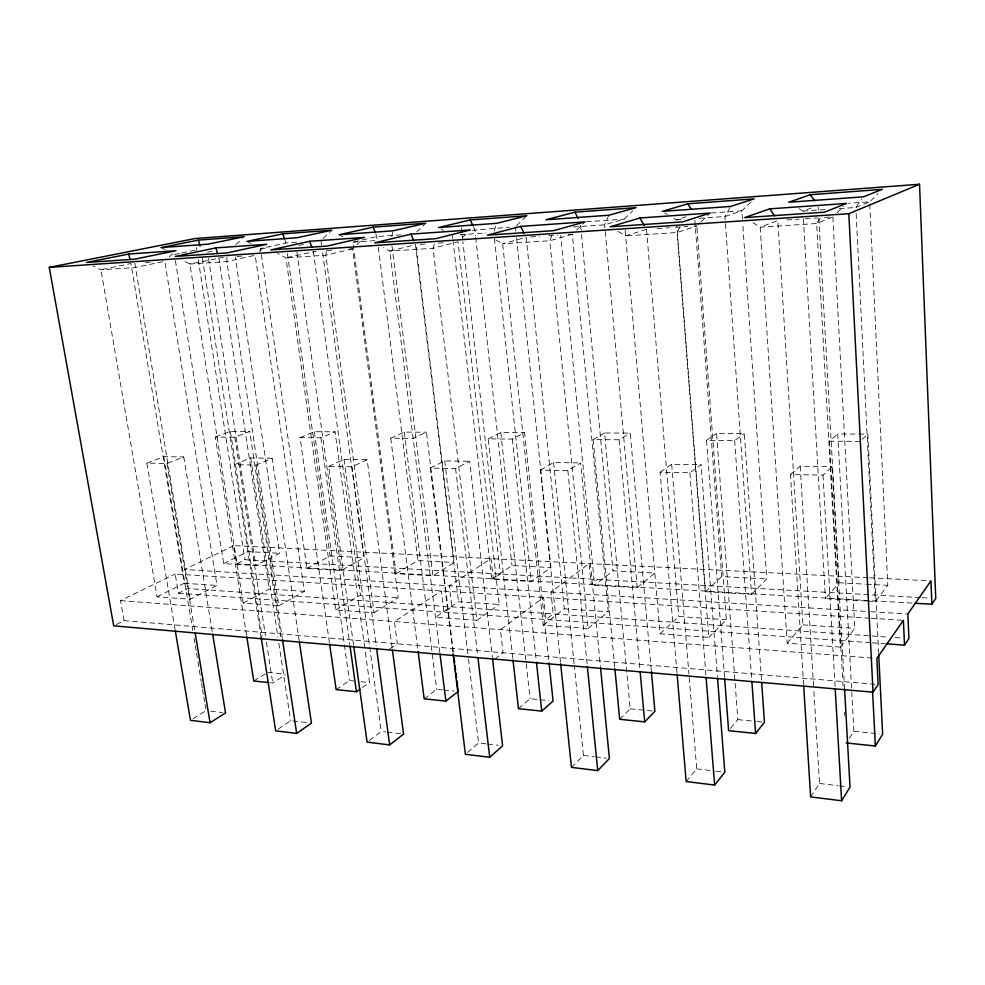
<?xml version="1.0" encoding="UTF-8"?>
<svg xmlns="http://www.w3.org/2000/svg" width="985" height="985" viewBox="0 0 985 985"><rect width="100%" height="100%" fill="white"/><g stroke="black" fill="none" stroke-linecap="round" stroke-linejoin="round"><path stroke-width="0.74" stroke-dasharray="4.92 3.69" d="M226.944 257.257L226.821 261.616L278.817 605.763L243.184 603.14L189.908 264.005L181.88 259.868M326.367 251.31L325.813 255.226L374.091 612.769L335.737 609.949L285.909 257.799L277.758 253.49M391.796 236.622L392.719 232.275M434.176 244.181L433.104 248.294L476.875 620.341L435.456 617.287L458.505 601.712L499.186 604.445L458.013 241.781L433.104 248.294L389.814 251.089L383.51 247.654M494.175 231.143L495.849 225.934M551.748 235.698L549.778 240.759L588.094 628.529L543.24 625.229L502.645 243.8L493.731 238.764M608.865 215.235L604.642 224.802L637.221 587.676L594.583 585.201L560.662 235.513M679.933 227.19L677.126 232.534L708.818 637.418L660.085 633.823L625.106 229.837M729.934 207.7L724.935 216.503L751.555 594.324L705.469 591.653L676.855 225.971M810.643 796.914L819.508 783.457L813.721 688.441M849.279 738.294L853.896 731.289L837.755 433.991L867.847 434.126L878.645 653.043M820.062 218.485L816.676 223.521L840.34 647.096L787.187 643.18L760.174 227.166L751.099 221.6M839.232 208.611L855.866 207.466L861.666 199.216M840.34 647.096L854.758 628.332L832.854 216.885L823.694 217.5M867.785 601.084L875.357 601.527L887.793 585.336L869.681 201.814L878.128 193.516M686.151 781.536L696.727 768.879L689.044 675.513M730.464 728.457L737.839 719.616L716.563 433.462L744.328 433.585L761.59 681.054M787.187 643.18L802.91 624.847L777.83 220.541L760.174 227.166L816.676 223.521L832.854 216.885M866.271 600.998L825.405 598.621L839.011 582.763L818.757 217.722M708.818 637.418L726.376 619.713L696.826 225.922L700.138 222.708M751.555 594.324L766.798 578.958L742.715 223.09M571.448 767.364L583.428 755.421L574.267 665.417M619.688 719.272L630.191 708.794L604.581 432.981L630.252 433.092L651.393 671.536M837.078 212.748L843.419 206.542M701.234 221.637L710.062 213.055M751.062 201.863L741.877 210.815L724.935 216.503L699.141 218.276M576.607 230.084L584.056 222.893M573.344 226.956L604.642 224.802L624.17 219.113L632.789 210.778M462.125 237.841L467.259 232.916M516.472 225.774L526.901 215.74M416.667 231.955L424.757 224.211M356.952 244.649L361.286 240.512M323.142 238.432L331.785 230.219M235.821 244.649L242.113 238.702M259.363 251.274L263.561 247.297M169.26 257.036L172.609 253.871M660.085 633.823L678.727 616.511L726.376 619.713M705.469 591.653L721.685 576.582L766.798 578.958M803.625 684.858L790.475 474.561L823.004 475.139L832.239 466.693L844.576 688.971M862.17 439.31L867.847 434.126M467.592 752.392L478.562 742.973L486.085 743.86M518.467 708.683L530.065 698.734L538.697 699.596M790.475 474.561L800.202 466.213L832.239 466.693M843.037 686.286L829.37 441.181L837.755 433.991M588.094 628.529L608.25 611.771L572.347 234.196L567.877 234.492M637.221 587.676L654.816 573.048L612.99 570.844L594.583 585.201M543.24 625.229L564.294 608.816L608.25 611.771M494.815 659.137L503.052 652.759L500.417 629.637L543.621 597.464L545.949 619.503L553.201 613.889L550.923 592.034L589.116 563.592L591.16 584.474L597.6 579.488M369.437 740.338L381.22 731.412L385.689 731.941M424.19 698.821L436.7 689.34L442.425 689.919M676.99 672.829L660.098 472.234L689.869 472.763L701.049 464.723L717.499 677.372M724.554 677.188L706.528 440.357L734.65 440.541L744.328 433.585M476.875 620.341L499.186 604.445M452.952 239.884L491.749 579.229L531.321 581.519L550.898 567.569L516.534 237.483M362.369 687.579L369.523 682.58L365.139 650.666M660.098 472.234L671.684 464.28L701.049 464.723M706.528 440.357L716.563 433.462M278.164 729.134L290.612 720.651L308.465 722.768M336.144 689.623L349.429 680.561L353.738 681.004M491.749 579.229L512.003 565.525L550.898 567.569M389.518 649.078L397.324 643.796L394.394 621.535L441.354 590.963L443.964 612.214L451.869 606.871L449.308 585.779L491.01 558.63L493.313 578.798L500.355 574.033L462.864 241.547M269.816 682.679L272.734 682.987L285.268 675.033M374.091 612.769L398.174 597.649L352.618 248.786L346.572 249.193M401.08 234.836L376.959 236.535L352.901 242.162L396.13 573.664L432.957 575.806L454.183 562.472L415.929 244.539M193.072 718.693L206.074 710.616L205.077 704.571M253.748 681.004L265.15 673.925M560.49 662.179L540.494 470.104L567.852 470.596L580.621 462.913L600.444 666.611M614.751 667.313L593.155 439.593L619.134 439.778L630.252 433.092M335.737 609.949L360.424 595.112L398.174 597.649M396.13 573.664L417.923 560.563L454.183 562.472M540.494 470.104L553.607 462.507L580.621 462.913M593.155 439.593L604.581 432.981M278.817 605.763L304.353 591.345L255.164 255.263M296.583 242.212L285.909 242.963L260.471 248.54L306.988 568.48L341.352 570.475L363.97 557.719L322.427 251.113M243.184 603.14L269.237 588.993L304.353 591.345M306.988 568.48L330.086 555.934L363.97 557.719M452.928 652.304L430.383 468.146L455.599 468.601L469.685 461.251L492.401 657.561M512.828 658.386L488.191 438.891L512.274 439.064L524.599 432.637L549.039 662.917M157.071 596.799L184.232 583.28L130.968 263.512L100.95 269.755L157.071 596.799L190.24 599.237L216.995 585.472L164.778 261.259L135.191 267.538L100.95 269.755L93.046 265.778M175.379 260.532L223.681 563.642L255.817 565.501L279.605 553.274L235.316 257.257M430.383 468.146L444.74 460.881L469.685 461.251M488.191 438.891L500.774 432.526L524.599 432.637M116.304 624.539L124.048 620.636L875.086 684.292M869.718 618.211L175.207 574.033L178.433 593.229L187.704 588.562L870.592 635.879M868.105 577.715L233.716 545.616L236.597 563.925L244.945 559.714L920.446 597.587M223.681 563.642L247.875 551.6L279.605 553.274M124.048 620.636L120.49 600.616L175.207 574.033M233.716 545.616L184.54 569.502L869.546 611.636M353.504 644.609L328.67 466.336L351.99 466.755L367.159 459.712L392.042 647.194M453.334 651.848L426.456 432.206L413.121 438.399L390.737 438.239L417.923 650.063M328.67 466.336L344.06 459.367L367.159 459.712M390.737 438.239L404.293 432.107L426.456 432.206M272.119 458.284L250.67 457.963L234.43 464.661L256.063 465.043L272.119 458.284L299.243 640.939M329.396 642.565L300.019 437.635L320.876 437.783L335.06 431.812L364.93 649.152M300.019 437.635L314.375 431.725L335.06 431.812M855.866 207.466L869.681 201.814L848.442 203.304M175.084 629.526L146.876 463.098L166.994 463.455L183.776 456.966L212.44 632.653M246.595 635.547L215.358 437.069L234.849 437.205L249.722 431.442L281.008 637.824M146.876 463.098L163.805 456.671L183.776 456.966M215.358 437.069L230.392 431.356L249.722 431.442M799.081 208.697L802.96 211.122L811.209 208.02M617.903 231.327L625.623 235.858L646.529 229.271L649.571 229.062M673.814 218.313L676.375 219.852L686.089 216.786M572.347 234.196L549.778 240.759L502.645 243.8L526.199 237.262L564.294 608.816M472.049 230.342L509.417 227.203M352.618 248.786L325.813 255.226L285.909 257.799L316.37 251.2M253.674 255.595L226.821 261.616L189.908 264.005L223.324 257.368M298.997 245.425L303.392 244.44M207.576 252.185L214.841 250.646M174.419 254.475L180.317 253.244M181.794 252.936L198.034 249.562M586.395 221.773L624.17 219.113M711.244 212.982L741.877 210.815L742.604 221.551M260.471 248.54L269.373 247.924M352.901 242.162L375.876 240.574M460.081 234.762L486.097 232.977M676.375 219.852L682.445 219.433M802.96 211.122L825.627 209.559M145.669 262.527L150.077 262.244M236.966 256.469L243.036 256.063M326.946 250.498L334.494 249.993M420.066 244.305L427.65 243.8M438.276 243.098L445.86 242.593M530.656 236.966L539.595 236.363M548.522 235.772L557.461 235.181M657.192 228.557L669.394 227.744M675.488 227.338L687.69 226.538M693.785 226.131L696.826 225.922L677.126 232.534L625.623 235.858M787.003 219.938L799.229 219.126M805.348 218.719L817.575 217.907M829.37 441.181L859.905 441.379M869.644 577.789L930.948 580.891M839.011 582.763L864.928 584.13M866.455 584.216L887.793 585.336M921.985 597.673L929.631 598.092M236.597 563.925L913.464 603.152M871.085 611.722L907.85 613.987M871.245 618.309L903.393 620.353M184.232 583.28L216.995 585.472M802.91 624.847L854.758 628.332M872.131 635.99L888.999 637.16M895.131 637.578L902.789 638.108M178.433 593.229L870.802 642.725M872.328 642.836L884.592 643.722M120.49 600.616L875.32 658.263M267.686 672.349L285.071 674.097M360.916 681.718L369.523 682.58M443.853 690.066L453.888 691.064M540.137 699.744L548.768 700.606M630.191 708.794L652.008 710.985M737.839 719.616L755.593 721.402M757.071 721.549L764.458 722.3M853.896 731.289L879.617 733.874M210.568 711.145L222.536 712.561M387.179 732.114L402.089 733.887M487.587 744.044L498.114 745.288M583.428 755.421L594.115 756.689M595.642 756.874L606.341 758.142M696.727 768.879L714.47 770.984M715.947 771.169L724.825 772.215M819.508 783.457L837.816 785.636M839.343 785.821L846.977 786.72M161.048 247.58L165.061 249.648M246.927 241.374L250.99 243.529M339.185 234.713L342.915 236.745M441.083 228.939L443.607 230.355M664.826 212.92L667.399 214.459M473.526 226.87L474.844 229.64L475.521 235.747M375.864 233.851L377.353 239.577M285.01 240.352L285.909 242.963M190.24 599.237L134.871 263.364M166.994 463.455L194.698 630.24M163.805 456.671L192.74 630.499M193.996 638.058L195.005 644.104M195.264 645.618L196.261 651.664M196.52 653.166L201.297 681.891M201.543 683.405L202.307 687.936M202.553 689.451L203.563 695.496M203.809 697.011L204.818 703.056M230.392 431.356L262.059 635.965M202.393 258.07L261.148 637.073M196.384 247.641L196.852 250.67M198.268 259.769L244.945 559.714M208.512 258.267L255.817 565.501M234.849 437.205L265.482 635.953M266.418 642.023L272.734 682.987M256.063 465.043L282.227 637.898M250.67 457.963L277.918 637.135M278.841 643.217L290.612 720.651M218.781 257.676L269.237 588.993M287.411 253.588L330.086 555.934M296.916 252.172L341.352 570.475M320.876 437.783L349.823 644.596M314.375 431.725L349.429 680.561M344.06 459.367L381.22 731.412M313.353 251.397L360.424 595.112M351.99 466.755L376.282 646.111M320.987 240.488L321.602 245.043M404.293 432.107L436.7 689.34M378.314 247.186L417.923 560.563M391.944 245.61L432.957 575.806M439.815 652.501L389.814 251.089L415.51 244.612L458.505 601.712M444.74 460.881L468.318 657.586M468.503 659.1L478.562 742.973M455.599 468.601L477.627 654.939M452.435 235.292L452.78 238.358M461.325 227.83L461.842 232.398M462.014 233.925L462.691 240.02M500.774 432.526L530.065 698.734M475.693 237.274L512.003 565.525M494.408 238.542L531.321 581.519M512.274 439.064L536.271 660.676M515.426 226.784L515.906 231.364M553.607 462.507L574.107 663.89M567.852 470.596L587.208 664.998M580.633 225.257L581.347 232.903M581.495 234.442L612.99 570.844M619.134 439.778L639.991 670.034M671.684 464.28L688.921 673.986M646.529 229.271L678.727 616.511M689.869 472.763L706.011 676.363M694.856 220.283L721.685 576.582M734.65 440.541L751.74 679.81M800.202 466.213L813.635 686.902M823.004 475.139L835.12 687.087M803.403 218.781L825.405 598.621M818.166 206.985L818.338 210.051M844.49 712.327L844.662 715.393M856.162 213.597L875.357 601.527"/><path stroke-width="1.48" d="M803.723 686.397L810.643 796.914L841.609 800.743L850.03 787.089L844.576 688.971M846.201 742.961L875.357 746.014L882.646 734.182L878.718 654.569M915.003 603.239L931.884 604.224L935.75 598.437L919.534 184.257L194.968 238.555L49.25 267.366L113.718 625.844L873.042 692.172L878.14 684.55L876.847 658.386L903.393 620.353L904.513 645.138L886.118 643.821M904.513 645.138L908.921 638.539L907.85 613.987L930.948 580.891L931.884 604.224M677.126 674.356L686.151 781.536L714.63 785.057L724.825 772.215L717.609 678.899M724.664 678.714L728.617 730.661L755.581 733.48L764.458 722.3L761.688 682.58M560.65 663.705L571.448 767.364L597.723 770.615L609.395 758.512L600.591 668.15M614.899 668.84L619.688 719.272L644.695 721.894L654.914 711.281L651.393 671.536M453.112 653.818L465.4 754.276L489.73 757.28L502.621 745.83L492.586 659.088M513 659.913L518.467 708.683L541.725 711.121L553.077 701.037L549.039 662.917M353.713 646.135L367.085 742.124L389.654 744.919L403.579 734.071L392.449 650.235M418.12 651.59L424.19 698.821L445.873 701.098L458.185 691.495L456.88 680.82M261.148 637.073L275.677 730.833L296.682 733.431L311.445 723.125L299.465 642.454M329.618 644.079L336.144 689.623L356.41 691.741L359.993 689.241M175.342 631.04L190.462 720.306L210.064 722.731L225.528 712.918L212.686 634.168M49.25 267.366L848.824 213.708L919.534 184.257M769.802 208.845L744.611 217.623L824.285 212.206L846.583 203.439L769.802 208.845L774.616 215.863M810.347 194.71L788.763 202.233L863.328 196.852L882.351 189.366L810.347 194.71L814.644 200.681M639.856 218.005L610.183 226.784L682.74 221.847L710.062 213.055L639.856 218.005L644.301 225.516M687.85 203.797L662.265 211.381L730.648 206.431L754.128 198.884L687.85 203.797L691.125 208.98M520.671 226.402L487.353 235.156L553.705 230.638L585.115 221.871L520.671 226.402L524.119 233.186M574.834 212.181L545.924 219.778L608.865 215.235L636.027 207.65L574.834 212.181L578.281 218.448M410.991 234.134L374.682 242.839L435.604 238.69L470.337 229.961L410.991 234.134L413.811 240.685M470.227 219.95L438.559 227.535L496.686 223.336L526.901 215.74L470.227 219.95L472.862 225.491M309.696 241.276L270.974 249.907L327.094 246.078L364.548 237.41L309.696 241.276L311.777 247.063M373.13 227.153L339.185 234.713L393.027 230.822L425.766 223.25L373.13 227.153L375.322 232.522M215.863 247.888L175.195 256.432L227.067 252.899L266.713 244.305L215.863 247.888L217.525 253.477M282.757 233.851L246.927 241.374L296.941 237.767L331.785 230.219L282.757 233.851L284.554 239.059M128.715 254.031L86.471 262.478L134.551 259.203L175.97 250.707L128.715 254.031L130.008 259.449M198.441 240.106L161.048 247.58L207.626 244.218L244.206 236.72L198.441 240.106L200.14 246.004M268.351 682.531L253.748 681.004L246.841 637.061M195.202 633.269L210.064 722.731M282.449 639.413L296.682 733.431M350.032 646.111L356.41 691.741M376.689 649.152L389.654 744.919M440 654.015L445.873 701.098M454.073 657.943L454.639 662.523M455.008 665.577L455.562 670.145M455.944 673.198L456.498 677.779M477.984 657.992L489.73 757.28M536.431 662.216L541.725 711.121M587.356 666.525L597.723 770.615M640.127 671.561L644.695 721.894M706.134 677.902L714.63 785.057M751.851 681.337L755.581 733.48M835.206 688.626L841.609 800.743M848.824 213.708L873.042 692.172M872.562 690.904L875.357 746.014"/></g></svg>
